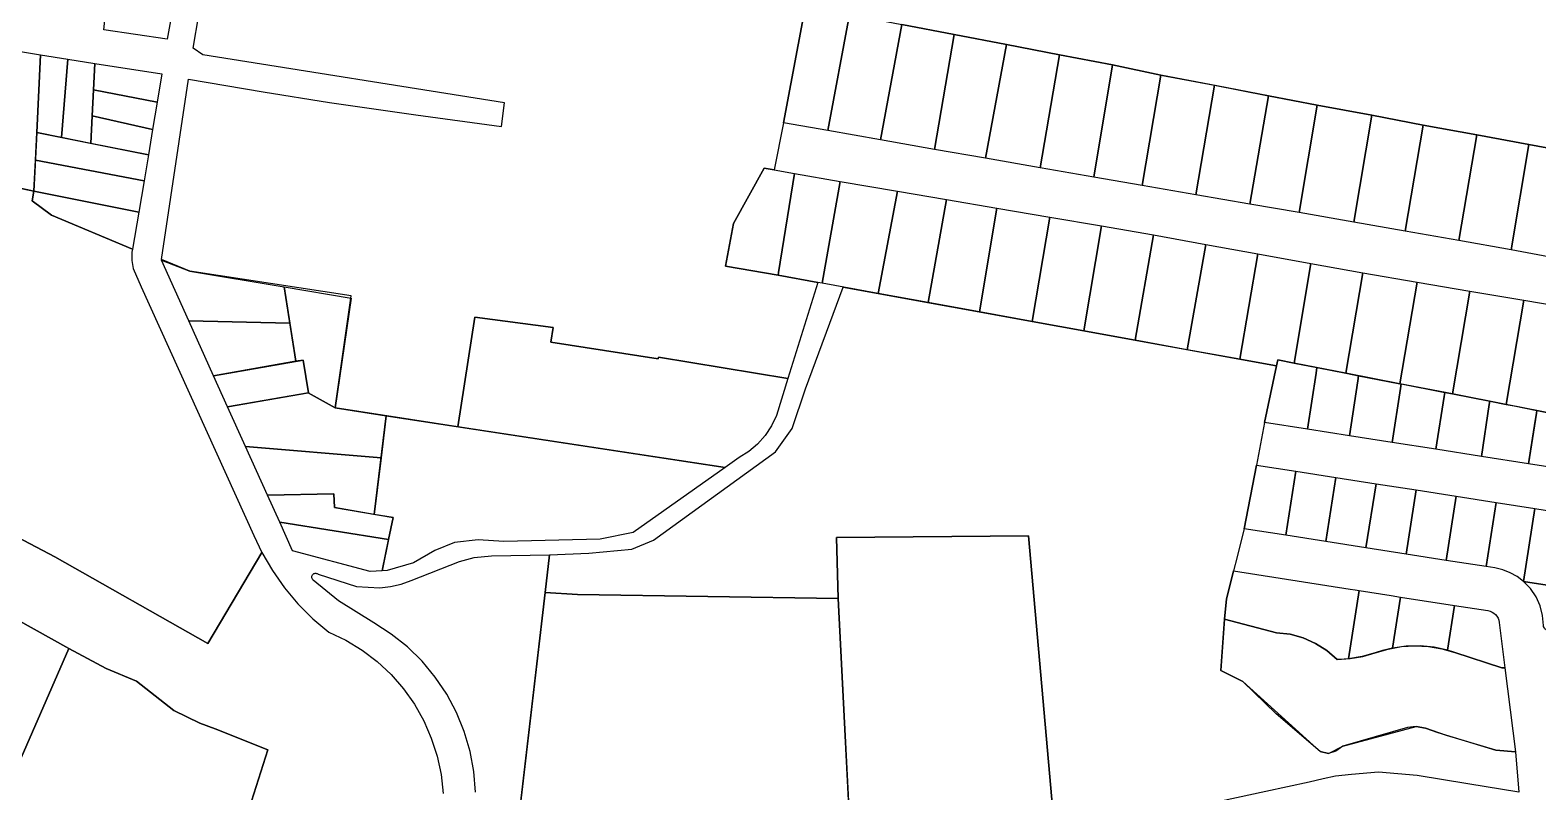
# Model space of a CAD drawing. Header units: millimetres. Extents: x 522658 to 553925, y 7796479 to 7820139.
# Drawn here: x 541053 to 541621, y 7805610 to 7805897 of the extents above; entities that cross this region are included whole.
import ezdxf

# ---------------------------------------------------------------- set-up
doc = ezdxf.new("R2010")
doc.units = ezdxf.units.MM
doc.layers.add('ZONA RESIDENCIAL 2 (ZR_2)', color=2, linetype='Continuous')

msp = doc.modelspace()

# ---------------------------------------------------------------- linework, layer by layer
at = {"layer": 'ZONA RESIDENCIAL 2 (ZR_2)'}
for points in [[(541345.05, 7805905.87), (541336.77, 7805861.94), (541333.33, 7805844.22), (541329.52, 7805844.87), (541317.97, 7805824.12), (541315.03, 7805808.07), (541334.83, 7805804.59), (541349.76, 7805801.87), (541338.5, 7805765.79), (541338.5, 7805765.79), (541289.76, 7805773.84), (541289.66, 7805773.17), (541249.35, 7805779.46), (541250.2, 7805784.91), (541220.67, 7805788.82), (541214.37, 7805747.63), (541168.16, 7805754.69), (541174.27, 7805796.8), (541113.58, 7805806.09), (541102.86, 7805810.54), (541113.04, 7805878.31), (541141.16, 7805873.56), (541166.01, 7805869.63), (541198.5, 7805864.87), (541230.71, 7805860.56), (541231.84, 7805869.44), (541118.36, 7805887.46), (541114.78, 7805890.02), (541125.46, 7805952.82)], [(541637.47, 7805850.04), (541617.17, 7805853.78), (541597.55, 7805857.39), (541577.4, 7805861.1), (541558.12, 7805864.76), (541537.59, 7805868.56), (541519.25, 7805872.12), (541499.87, 7805875.85), (541478.72, 7805879.85), (541460.62, 7805883.69), (541440.59, 7805887.53), (541420.73, 7805891.35), (541401.02, 7805895.13), (541381.39, 7805898.89)], [(541045.93, 7805838.11), (541054.89, 7805836.24), (541054.23, 7805832.54), (541061.51, 7805827.25), (541091.98, 7805814.38), (541091.69, 7805813.27), (541091.67, 7805810.17), (541092.18, 7805807.12), (541095.26, 7805800.3), (541137.65, 7805706.72), (541140.66, 7805700.33), (541140.66, 7805700.33), (541120.25, 7805666.04), (541062.7, 7805698.74), (540998.57, 7805732.4)], [(541439.02, 7805593.29), (541429.01, 7805706.59), (541356.71, 7805705.99), (541357.35, 7805683), (541259.36, 7805684.49), (541247.15, 7805685.32), (541248.79, 7805699.4), (541248.79, 7805699.4), (541263.63, 7805700.05), (541279.82, 7805701.63), (541287.97, 7805704.92), (541333.8, 7805738.15), (541340.04, 7805746.93), (541345.12, 7805761.85), (541359.32, 7805800.13), (541522.27, 7805770.48), (541517.76, 7805749.21), (541514.75, 7805733.22), (541510.15, 7805709.24), (541503.39, 7805682.88), (541502.68, 7805675.27), (541501.32, 7805655.92), (541509.63, 7805651.85), (541538.68, 7805625.48), (541541.8, 7805624.77), (541547.2, 7805627.5), (541574.77, 7805634.83), (541578.24, 7805634.2), (541582.88, 7805632.64), (541604.75, 7805625.92), (541612.1, 7805625.39), (541613.44, 7805610.18), (541594.25, 7805613.33), (541575.11, 7805616.47), (541560.65, 7805617.64), (541550.42, 7805616.82), (541544.45, 7805616.13), (541539.83, 7805615.13), (541534.56, 7805613.99), (541518.2, 7805610.45), (541489.73, 7805604.27)], [(540998.57, 7805732.4), (541062.7, 7805698.74), (541062.7, 7805698.74), (541120.25, 7805666.04), (541140.66, 7805700.33), (541144.6, 7805693.5), (541149.13, 7805687.04), (541154.2, 7805681), (541159.78, 7805675.43), (541165.83, 7805670.37), (541172.25, 7805667.3), (541178.33, 7805663.59), (541183.99, 7805659.28), (541189.2, 7805654.43), (541193.88, 7805649.06), (541198, 7805643.26), (541201.5, 7805637.06), (541204.36, 7805630.54), (541206.54, 7805623.77), (541208.02, 7805616.81), (541208.79, 7805609.73)], [(541221.02, 7805610.18), (541220.38, 7805617.91), (541218.96, 7805625.53), (541216.76, 7805632.97), (541213.83, 7805640.15), (541210.18, 7805646.99), (541205.85, 7805653.43), (541200.88, 7805659.39), (541195.34, 7805664.81), (541189.28, 7805669.64), (541182.75, 7805673.83), (541169.42, 7805682.12), (541159.96, 7805689.93), (541159.78, 7805690.09), (541159.62, 7805690.29), (541159.51, 7805690.5), (541159.43, 7805690.73), (541159.39, 7805690.98), (541159.39, 7805691.22), (541159.44, 7805691.46), (541159.53, 7805691.69), (541159.65, 7805691.91), (541159.81, 7805692.09), (541160, 7805692.25), (541160.21, 7805692.37), (541160.44, 7805692.46), (541160.68, 7805692.5), (541160.93, 7805692.5), (541161.17, 7805692.46), (541161.4, 7805692.38), (541161.62, 7805692.26), (541161.81, 7805692.11), (541176.23, 7805687.48), (541184.96, 7805687.09), (541188.99, 7805687.54), (541192.96, 7805688.42), (541196.8, 7805689.73), (541214.99, 7805696.94), (541220.48, 7805698.4), (541226.97, 7805699.12), (541248.79, 7805699.4), (541247.15, 7805685.32), (541237.29, 7805600.58)], [(541134.99, 7805601.27), (541142.91, 7805626.04), (541123.07, 7805633.98), (541117.25, 7805636.09), (541107.46, 7805640.86), (541093.44, 7805651.97), (541082.06, 7805656.73), (541068.08, 7805664.23), (541035.24, 7805682.43)]]:
    msp.add_lwpolyline(points, dxfattribs=at)
for points in [[(541106.71, 7805903.04), (541104.97, 7805893.36), (541081.2, 7805896.9), (541082.21, 7805906.57), (541106.71, 7805903.04)], [(541361.68, 7805902.68), (541353.55, 7805858.99), (541336.77, 7805861.94), (541345.05, 7805905.87), (541361.68, 7805902.68)], [(541381.39, 7805898.89), (541373.35, 7805855.51), (541353.55, 7805858.99), (541361.68, 7805902.68), (541381.39, 7805898.89)], [(541401.02, 7805895.13), (541393.67, 7805851.94), (541373.35, 7805855.51), (541381.39, 7805898.89), (541401.02, 7805895.13)], [(541420.73, 7805891.35), (541412.78, 7805848.58), (541393.67, 7805851.94), (541401.02, 7805895.13), (541420.73, 7805891.35)], [(541440.59, 7805887.53), (541433.38, 7805844.96), (541412.78, 7805848.58), (541420.73, 7805891.35), (541440.59, 7805887.53)], [(541057.42, 7805887.52), (541055.98, 7805858.25), (541054.89, 7805836.24), (541046.16, 7805838.1), (541045.93, 7805838.11), (541047.57, 7805889.08), (541057.42, 7805887.52)], [(541067.67, 7805885.9), (541065.27, 7805856.4), (541055.98, 7805858.25), (541057.42, 7805887.52), (541067.67, 7805885.9)], [(541077.75, 7805884.3), (541077.27, 7805874.29), (541076.81, 7805864.53), (541076.32, 7805854.2), (541065.27, 7805856.4), (541067.67, 7805885.9), (541077.75, 7805884.3)], [(541460.62, 7805883.69), (541453.51, 7805841.48), (541433.38, 7805844.96), (541440.59, 7805887.53), (541460.62, 7805883.69)], [(541101.26, 7805869.66), (541077.27, 7805874.29), (541077.75, 7805884.3), (541103.05, 7805880.29), (541101.26, 7805869.66)], [(541471.69, 7805838.34), (541453.51, 7805841.48), (541460.62, 7805883.69), (541478.72, 7805879.85), (541471.69, 7805838.34)], [(541491.93, 7805834.85), (541471.69, 7805838.34), (541478.72, 7805879.85), (541498.91, 7805876.05), (541491.93, 7805834.85)], [(541101.26, 7805869.66), (541099.54, 7805859.42), (541076.81, 7805864.53), (541077.27, 7805874.29), (541101.26, 7805869.66)], [(541519.25, 7805872.12), (541512.21, 7805831.35), (541491.93, 7805834.85), (541498.91, 7805876.05), (541519.25, 7805872.12)], [(541512.21, 7805831.35), (541519.25, 7805872.12), (541537.59, 7805868.56), (541530.74, 7805828.15), (541512.21, 7805831.35)], [(541551.32, 7805824.59), (541530.74, 7805828.15), (541537.59, 7805868.56), (541558.12, 7805864.76), (541551.32, 7805824.59)], [(541099.54, 7805859.42), (541097.94, 7805849.89), (541076.32, 7805854.2), (541076.81, 7805864.53), (541099.54, 7805859.42)], [(541570.64, 7805821.19), (541551.32, 7805824.59), (541558.12, 7805864.76), (541577.4, 7805861.1), (541570.64, 7805821.19)], [(541096.3, 7805840.12), (541055.47, 7805847.9), (541055.98, 7805858.25), (541097.94, 7805849.89), (541096.3, 7805840.12)], [(541590.82, 7805817.63), (541570.64, 7805821.19), (541577.4, 7805861.1), (541597.55, 7805857.39), (541590.82, 7805817.63)], [(541610.46, 7805814.17), (541590.82, 7805817.63), (541597.55, 7805857.39), (541617.17, 7805853.78), (541610.46, 7805814.17)], [(541637.47, 7805850.04), (541630.57, 7805810.4), (541610.46, 7805814.17), (541617.17, 7805853.78), (541637.47, 7805850.04)], [(541094.33, 7805828.37), (541054.89, 7805836.24), (541055.47, 7805847.9), (541096.3, 7805840.12), (541094.33, 7805828.37)], [(541315.03, 7805808.07), (541317.97, 7805824.12), (541329.52, 7805844.87), (541333.33, 7805844.22), (541340.92, 7805842.92), (541335, 7805805.68), (541334.83, 7805804.59), (541315.03, 7805808.07)], [(541358.17, 7805839.87), (541351.37, 7805801.58), (541349.76, 7805801.87), (541334.83, 7805804.59), (541335, 7805805.68), (541340.92, 7805842.92), (541358.17, 7805839.87)], [(541372.39, 7805797.75), (541351.37, 7805801.58), (541358.17, 7805839.87), (541379.67, 7805836.27), (541372.39, 7805797.75)], [(541094.33, 7805828.37), (541091.98, 7805814.38), (541061.51, 7805827.25), (541054.23, 7805832.54), (541054.89, 7805836.24), (541094.33, 7805828.37)], [(541391.19, 7805794.33), (541372.39, 7805797.75), (541379.67, 7805836.27), (541398.18, 7805833.1), (541391.19, 7805794.33)], [(541410.49, 7805790.82), (541391.19, 7805794.33), (541398.18, 7805833.1), (541417.04, 7805829.86), (541410.49, 7805790.82)], [(541430.41, 7805787.19), (541410.49, 7805790.82), (541417.04, 7805829.86), (541437.05, 7805826.44), (541430.41, 7805787.19)], [(541449.74, 7805783.67), (541430.41, 7805787.19), (541437.05, 7805826.44), (541456.42, 7805823.12), (541449.74, 7805783.67)], [(541469.03, 7805780.16), (541449.74, 7805783.67), (541456.42, 7805823.12), (541475.93, 7805819.77), (541469.03, 7805780.16)], [(541488.67, 7805776.59), (541469.03, 7805780.16), (541475.93, 7805819.77), (541495.66, 7805816.2), (541488.67, 7805776.59)], [(541508.51, 7805772.98), (541488.67, 7805776.59), (541495.66, 7805816.2), (541515.26, 7805812.65), (541508.51, 7805772.98)], [(541528.84, 7805771.53), (541522.74, 7805772.72), (541522.27, 7805770.48), (541508.51, 7805772.98), (541515.26, 7805812.65), (541535.18, 7805809.04), (541528.84, 7805771.53)], [(541151.16, 7805786.52), (541113.15, 7805787.42), (541102.82, 7805810.32), (541113.58, 7805806.09), (541148.95, 7805800.19), (541151.16, 7805786.52)], [(541548.38, 7805767.73), (541528.84, 7805771.53), (541535.18, 7805809.04), (541554.78, 7805805.49), (541548.38, 7805767.73)], [(541568.67, 7805763.79), (541548.38, 7805767.73), (541554.78, 7805805.49), (541575.15, 7805802.04), (541568.67, 7805763.79)], [(541168.16, 7805754.69), (541158.05, 7805760.42), (541158.13, 7805760.43), (541156.12, 7805772.7), (541153.46, 7805772.24), (541148.95, 7805800.19), (541174.15, 7805795.98), (541168.16, 7805754.69)], [(541588.47, 7805759.94), (541568.67, 7805763.79), (541575.15, 7805802.04), (541595.03, 7805798.67), (541588.47, 7805759.94)], [(541608.61, 7805756.02), (541588.47, 7805759.94), (541595.03, 7805798.67), (541615.25, 7805795.25), (541608.61, 7805756.02)], [(541628.5, 7805752.15), (541608.61, 7805756.02), (541615.25, 7805795.25), (541635.22, 7805791.87), (541628.5, 7805752.15)], [(541338.5, 7805765.79), (541334.15, 7805751.87), (541332.31, 7805747.96), (541329.93, 7805744.35), (541327.06, 7805741.12), (541323.76, 7805738.33), (541320.1, 7805736.03), (541314.85, 7805732.28), (541214.37, 7805747.63), (541220.67, 7805788.82), (541250.2, 7805784.91), (541249.35, 7805779.46), (541289.66, 7805773.17), (541289.76, 7805773.84), (541338.5, 7805765.79)], [(541151.16, 7805786.52), (541153.46, 7805772.24), (541122.45, 7805766.81), (541113.15, 7805787.42), (541151.16, 7805786.52)], [(541127.75, 7805755.08), (541122.45, 7805766.81), (541156.12, 7805772.7), (541158.13, 7805760.43), (541127.75, 7805755.08)], [(541537.14, 7805767.77), (541533.87, 7805746.69), (541517.76, 7805749.21), (541522.27, 7805770.48), (541522.74, 7805772.72), (541528.84, 7805771.53), (541537.46, 7805769.85), (541537.14, 7805767.77)], [(541552.82, 7805764.92), (541549.67, 7805744.22), (541533.87, 7805746.69), (541537.14, 7805767.77), (541537.46, 7805769.85), (541548.38, 7805767.73), (541553.1, 7805766.81), (541552.82, 7805764.92)], [(541568.86, 7805762), (541565.74, 7805741.7), (541549.67, 7805744.22), (541552.82, 7805764.92), (541553.1, 7805766.81), (541568.67, 7805763.79), (541569.12, 7805763.7), (541568.86, 7805762)], [(541168.16, 7805754.69), (541187.38, 7805751.75), (541185.45, 7805735.87), (541134.48, 7805740.17), (541127.75, 7805755.08), (541158.05, 7805760.42), (541168.16, 7805754.69)], [(541585.31, 7805759.01), (541582.16, 7805739.13), (541565.74, 7805741.7), (541568.86, 7805762), (541569.12, 7805763.7), (541585.55, 7805760.51), (541585.31, 7805759.01)], [(541602.26, 7805755.93), (541599.31, 7805736.45), (541582.16, 7805739.13), (541585.31, 7805759.01), (541585.55, 7805760.51), (541588.47, 7805759.94), (541602.46, 7805757.22), (541602.26, 7805755.93)], [(541620.03, 7805752.69), (541617.05, 7805733.67), (541599.31, 7805736.45), (541602.26, 7805755.93), (541602.46, 7805757.22), (541608.61, 7805756.02), (541611.66, 7805755.43), (541620.2, 7805753.77), (541620.18, 7805753.68), (541620.03, 7805752.69)], [(541182.88, 7805714.67), (541187.38, 7805751.75), (541314.85, 7805732.28), (541280.27, 7805707.79), (541267.92, 7805705.37), (541231.6, 7805704.43), (541221.99, 7805705.04), (541213.08, 7805704.13), (541205.74, 7805701.13), (541197.64, 7805696.38), (541187.8, 7805693.59), (541185.93, 7805693.47), (541188.28, 7805705.08), (541188.3, 7805705.18), (541189.99, 7805713.44), (541182.88, 7805714.67)], [(541620.18, 7805753.68), (541620.2, 7805753.77), (541628.5, 7805752.15), (541638.59, 7805750.19), (541638.46, 7805749.34), (541635.58, 7805730.77), (541617.05, 7805733.67), (541618.57, 7805743.34), (541619.68, 7805750.46), (541620.03, 7805752.69), (541620.18, 7805753.68)], [(541068.08, 7805664.23), (541017.12, 7805547.78), (540927.54, 7805569.88), (540921.96, 7805571.44), (540913.72, 7805580.1), (540913.82, 7805581.63), (540921.83, 7805699.89), (540920.57, 7805715.17), (540916.56, 7805739.58), (540945.07, 7805730.69), (540968.78, 7805718.42), (540975.97, 7805713.76), (540997.99, 7805695.77), (541017.88, 7805690.48), (541020.85, 7805691.54), (541035.24, 7805682.43), (541068.08, 7805664.23)], [(541185.45, 7805735.87), (541182.88, 7805714.67), (541167.97, 7805717.25), (541167.66, 7805722.43), (541142.73, 7805721.87), (541134.48, 7805740.17), (541185.45, 7805735.87)], [(541529.55, 7805730.9), (541525.78, 7805706.79), (541510.15, 7805709.24), (541514.75, 7805733.22), (541529.55, 7805730.9)], [(541544.62, 7805728.54), (541540.84, 7805704.44), (541525.78, 7805706.79), (541529.55, 7805730.9), (541544.62, 7805728.54)], [(541559.68, 7805726.19), (541555.91, 7805702.08), (541540.84, 7805704.44), (541544.62, 7805728.54), (541559.68, 7805726.19)], [(541574.75, 7805723.83), (541570.98, 7805699.72), (541555.91, 7805702.08), (541559.68, 7805726.19), (541574.75, 7805723.83)], [(541188.3, 7805705.18), (541147.32, 7805711.71), (541142.73, 7805721.87), (541167.66, 7805722.43), (541167.97, 7805717.25), (541189.99, 7805713.44), (541188.3, 7805705.18)], [(541589.82, 7805721.47), (541586.05, 7805697.36), (541570.98, 7805699.72), (541574.75, 7805723.83), (541589.82, 7805721.47)], [(541604.89, 7805719.11), (541601.11, 7805695), (541586.05, 7805697.36), (541589.82, 7805721.47), (541604.89, 7805719.11)], [(541619.47, 7805716.83), (541615.19, 7805689.45), (541612.78, 7805691.26), (541610.15, 7805692.73), (541607.34, 7805693.81), (541604.4, 7805694.49), (541601.11, 7805695), (541604.89, 7805719.11), (541619.47, 7805716.83)], [(541632.26, 7805686.77), (541615.19, 7805689.45), (541619.47, 7805716.83), (541636.54, 7805714.16), (541632.26, 7805686.77)], [(541181.4, 7805693.19), (541152.2, 7805700.9), (541147.32, 7805711.71), (541188.29, 7805705.18), (541185.93, 7805693.47), (541181.4, 7805693.19)], [(541439.02, 7805593.29), (541413.74, 7805587.81), (541423.7, 7805559.13), (541401.21, 7805553.06), (541401.86, 7805550.37), (541375.2, 7805543.5), (541381.55, 7805517.26), (541362.12, 7805513.2), (541364.39, 7805545.23), (541362.59, 7805580.5), (541359.74, 7805636.19), (541357.35, 7805683), (541356.71, 7805705.99), (541429.01, 7805706.59), (541439.02, 7805593.29)], [(541553.4, 7805686), (541549.39, 7805660.38), (541547.74, 7805660.23), (541545.76, 7805660.13), (541545.12, 7805660.1), (541541.24, 7805663.42), (541536.92, 7805666.13), (541532.25, 7805668.19), (541527.33, 7805669.54), (541522.26, 7805670.16), (541502.68, 7805675.27), (541503.39, 7805682.88), (541506.09, 7805693.41), (541549.9, 7805686.55), (541551.81, 7805686.25), (541553.4, 7805686)], [(541632.26, 7805686.77), (541637.74, 7805679.56), (541626.71, 7805671.18), (541626.36, 7805670.96), (541625.99, 7805670.8), (541625.59, 7805670.7), (541625.18, 7805670.66), (541624.77, 7805670.7), (541624.37, 7805670.79), (541623.99, 7805670.96), (541623.65, 7805671.18), (541623.34, 7805671.45), (541623.08, 7805671.77), (541622.87, 7805672.12), (541622.73, 7805672.51), (541622.65, 7805672.91), (541622.36, 7805676.64), (541621.43, 7805680.26), (541619.89, 7805683.67), (541617.79, 7805686.76), (541615.19, 7805689.45), (541632.26, 7805686.77)], [(541242.69, 7805539.37), (541230.26, 7805540.19), (541247.15, 7805685.32), (541259.36, 7805684.49), (541357.35, 7805683), (541364.39, 7805545.23), (541355.21, 7805543.19), (541344.65, 7805540.84), (541325.43, 7805537.05), (541312.51, 7805534.5), (541312.38, 7805534.47), (541299.81, 7805535.36), (541287.33, 7805536.23), (541275.22, 7805537.08), (541264.83, 7805537.81), (541254.89, 7805538.51), (541248.78, 7805538.94), (541242.69, 7805539.37)], [(541568.86, 7805683.58), (541565.86, 7805664.37), (541562.12, 7805663.44), (541559.39, 7805662.53), (541554.45, 7805661.2), (541549.39, 7805660.38), (541553.4, 7805686), (541565.36, 7805684.13), (541568.86, 7805683.58)], [(541589.25, 7805680.39), (541586.62, 7805663.54), (541581.51, 7805664.69), (541576.29, 7805665.21), (541571.05, 7805665.11), (541565.86, 7805664.37), (541568.86, 7805683.58), (541589.25, 7805680.39)], [(541608.17, 7805657), (541612.1, 7805625.39), (541604.75, 7805625.92), (541586.13, 7805631.54), (541578.24, 7805634.2), (541574.77, 7805634.83), (541571.58, 7805634.53), (541547.2, 7805627.5), (541544.63, 7805625.64), (541541.8, 7805624.77), (541538.68, 7805625.48), (541522.09, 7805639.66), (541509.63, 7805651.85), (541501.32, 7805655.92), (541502.68, 7805675.27), (541522.26, 7805670.16), (541527.33, 7805669.54), (541532.25, 7805668.19), (541536.92, 7805666.13), (541541.24, 7805663.42), (541545.12, 7805660.1), (541549.95, 7805660.44), (541554.72, 7805661.26), (541559.39, 7805662.53), (541564.25, 7805664.02), (541569.25, 7805664.93), (541574.32, 7805665.25), (541579.39, 7805664.98), (541584.4, 7805664.12), (541589.27, 7805662.68), (541607.02, 7805656.89), (541608.17, 7805657)], [(541586.62, 7805663.54), (541589.25, 7805680.39), (541601.77, 7805678.44), (541602.57, 7805678.25), (541603.32, 7805677.93), (541604.02, 7805677.5), (541604.63, 7805676.96), (541605.16, 7805676.33), (541605.57, 7805675.62), (541605.86, 7805674.85), (541606.03, 7805674.05), (541608.17, 7805657), (541607.02, 7805656.89), (541589.27, 7805662.68), (541586.62, 7805663.54)], [(541123.95, 7805562.29), (541086.23, 7805571.43), (541075.46, 7805533.39), (541017.12, 7805547.78), (541068.08, 7805664.23), (541082.06, 7805656.73), (541093.44, 7805651.97), (541107.46, 7805640.86), (541117.25, 7805636.09), (541123.07, 7805633.98), (541142.91, 7805626.04), (541134.99, 7805601.27), (541134.65, 7805600.07), (541123.95, 7805562.29)]]:
    msp.add_lwpolyline(points, close=True, dxfattribs=at)

doc.saveas('drawing.dxf')
